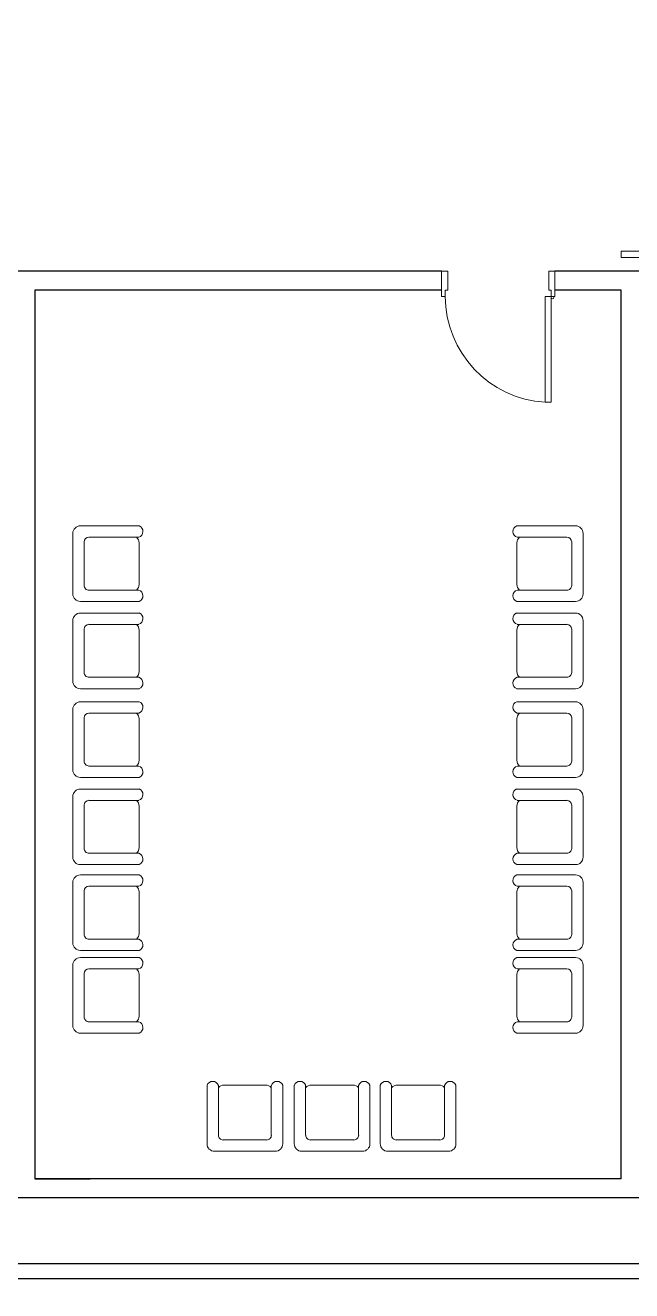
# Model space of a CAD drawing. Extents: x -59 to 582, y -1177 to 100.
# Drawn here: x 231.02 to 235.83, y -885.89 to -875.85 of the extents above; entities that cross this region are included whole.
import ezdxf

# ---------------------------------------------------------------- set-up
doc = ezdxf.new("R2010")
doc.units = 0
doc.header["$LTSCALE"] = 0.15
doc.layers.get('0').update_dxf_attribs({"color": 252})
doc.layers.add('0 sockets', color=252, linetype='Continuous')
doc.layers.add('00', color=252, linetype='Continuous')
for name, color, linetype, lineweight in [('DOOR', 252, 'Continuous', 20), ('FUR', 252, 'Continuous', 9), ('wall', 252, 'Continuous', 30)]:
    doc.layers.add(name, color=color, linetype=linetype, lineweight=lineweight)
doc.styles.add('ROMAND', font='ROMAND.SHX')

# ---------------------------------------------------------------- blocks, each defined once
blk = doc.blocks.new('WQ')
h = blk.add_hatch(color=6)
h.dxf.hatch_style = 1
h.paths.add_polyline_path([(-126.091, 5), (-126.091, -169.521), (126.091, -169.521), (126.091, 5)])
h.paths.add_polyline_path([(121.091, 0), (121.091, -164.521), (-121.091, -164.521), (-121.091, 0)], flags=16)
at = {"layer": '0 sockets', "color": 3, "style": 'ROMAND'}
blk.add_attdef('ACCESS_CONTROL', (-48.663, 7.622), '', height=7.973, dxfattribs=at)
blk = doc.blocks.new('ARCH')
at = {"layer": 'DOOR'}
for points in [[(65.525, 356.014), (65.525, 355.984), (65.325, 355.984), (65.325, 356.034), (65.475, 356.034), (65.475, 356.014)], [(63.93, 355.675), (63.9, 355.675), (63.9, 355.875), (63.95, 355.875), (63.95, 355.725), (63.93, 355.725)], [(64.77, 355.675), (64.8, 355.675), (64.8, 355.875), (64.75, 355.875), (64.75, 355.725), (64.77, 355.725)], [(64.77, 355.675), (64.77, 354.835), (64.722, 354.835), (64.722, 355.675)]]:
    blk.add_lwpolyline(points, close=True, dxfattribs=at)
blk.add_circle((64.78, 355.665), 0.01, dxfattribs=at)
blk.add_arc((64.775, 355.678), 0.845, 180.2218, 266.3889, dxfattribs=at)
at = {"layer": 'FUR'}
for p, q in [((60.977, 353.795), (60.977, 353.315)), ((61.502, 353.855), (61.037, 353.855)), ((61.5, 353.765), (61.105, 353.765)), ((64.498, 353.855), (64.963, 353.855)), ((64.5, 353.765), (64.895, 353.765)), ((65.023, 353.795), (65.023, 353.315)), ((61.067, 353.727), (61.067, 353.382)), ((61.502, 353.39), (61.502, 353.72)), ((64.498, 353.39), (64.498, 353.72)), ((64.933, 353.727), (64.933, 353.382)), ((61.037, 353.255), (61.502, 353.255)), ((61.105, 353.345), (61.5, 353.345)), ((64.963, 353.255), (64.498, 353.255)), ((64.895, 353.345), (64.5, 353.345)), ((61.502, 353.163), (61.037, 353.163)), ((64.498, 353.163), (64.963, 353.163)), ((60.977, 353.103), (60.977, 352.623)), ((61.5, 353.073), (61.105, 353.073)), ((64.5, 353.073), (64.895, 353.073)), ((65.023, 353.103), (65.023, 352.623)), ((61.067, 353.036), (61.067, 352.691)), ((61.502, 352.698), (61.502, 353.028)), ((64.498, 352.698), (64.498, 353.028)), ((64.933, 353.036), (64.933, 352.691)), ((61.105, 352.653), (61.5, 352.653)), ((64.895, 352.653), (64.5, 352.653)), ((61.037, 352.563), (61.502, 352.563)), ((64.963, 352.563), (64.498, 352.563)), ((61.502, 352.459), (61.037, 352.459)), ((64.498, 352.459), (64.963, 352.459)), ((60.977, 352.399), (60.977, 351.919)), ((61.5, 352.369), (61.105, 352.369)), ((64.5, 352.369), (64.895, 352.369)), ((65.023, 352.399), (65.023, 351.919)), ((61.067, 352.332), (61.067, 351.987)), ((61.502, 351.994), (61.502, 352.324)), ((64.498, 351.994), (64.498, 352.324)), ((64.933, 352.332), (64.933, 351.987)), ((61.105, 351.949), (61.5, 351.949)), ((64.895, 351.949), (64.5, 351.949)), ((61.037, 351.859), (61.502, 351.859)), ((64.963, 351.859), (64.498, 351.859)), ((61.502, 351.767), (61.037, 351.767)), ((64.498, 351.767), (64.963, 351.767)), ((60.977, 351.707), (60.977, 351.227)), ((61.5, 351.677), (61.105, 351.677)), ((64.5, 351.677), (64.895, 351.677)), ((65.023, 351.707), (65.023, 351.227)), ((61.067, 351.64), (61.067, 351.295)), ((61.502, 351.302), (61.502, 351.632)), ((64.498, 351.302), (64.498, 351.632)), ((64.933, 351.64), (64.933, 351.295)), ((61.105, 351.257), (61.5, 351.257)), ((64.895, 351.257), (64.5, 351.257)), ((61.037, 351.167), (61.502, 351.167)), ((64.963, 351.167), (64.498, 351.167)), ((61.502, 351.086), (61.037, 351.086)), ((64.498, 351.086), (64.963, 351.086)), ((60.977, 351.026), (60.977, 350.546)), ((61.067, 350.958), (61.067, 350.613)), ((61.5, 350.996), (61.105, 350.996)), ((61.502, 350.621), (61.502, 350.951)), ((64.498, 350.621), (64.498, 350.951)), ((64.5, 350.996), (64.895, 350.996)), ((64.933, 350.958), (64.933, 350.613)), ((65.023, 351.026), (65.023, 350.546)), ((61.105, 350.576), (61.5, 350.576)), ((64.895, 350.576), (64.5, 350.576)), ((61.037, 350.486), (61.502, 350.486)), ((64.963, 350.486), (64.498, 350.486)), ((60.977, 350.37), (60.977, 349.89)), ((61.502, 350.43), (61.037, 350.43)), ((64.498, 350.43), (64.963, 350.43)), ((65.023, 350.37), (65.023, 349.89)), ((61.067, 350.303), (61.067, 349.958)), ((61.5, 350.34), (61.105, 350.34)), ((61.502, 349.965), (61.502, 350.295)), ((64.498, 349.965), (64.498, 350.295)), ((64.5, 350.34), (64.895, 350.34)), ((64.933, 350.303), (64.933, 349.958)), ((61.105, 349.92), (61.5, 349.92)), ((64.895, 349.92), (64.5, 349.92)), ((61.037, 349.83), (61.502, 349.83)), ((64.963, 349.83), (64.498, 349.83)), ((62.041, 349.418), (62.041, 348.953)), ((62.131, 349.416), (62.131, 349.02)), ((62.506, 349.418), (62.176, 349.418)), ((62.551, 349.02), (62.551, 349.416)), ((62.641, 348.953), (62.641, 349.418)), ((62.733, 349.418), (62.733, 348.953)), ((62.823, 349.416), (62.823, 349.02)), ((63.198, 349.418), (62.868, 349.418)), ((63.243, 349.02), (63.243, 349.416)), ((63.333, 348.953), (63.333, 349.418)), ((63.415, 349.418), (63.415, 348.953)), ((63.505, 349.416), (63.505, 349.02)), ((63.88, 349.418), (63.55, 349.418)), ((63.925, 349.02), (63.925, 349.416)), ((64.015, 348.953), (64.015, 349.418)), ((62.169, 348.983), (62.514, 348.983)), ((62.861, 348.983), (63.206, 348.983)), ((63.542, 348.983), (63.887, 348.983)), ((62.101, 348.893), (62.581, 348.893)), ((62.793, 348.893), (63.273, 348.893)), ((63.475, 348.893), (63.955, 348.893))]:
    blk.add_line(p, q, dxfattribs=at)
for centre, major_axis, start_param, end_param in [((61.037, 353.795), (0.0424, 0.0424), 0.785398, 2.356194), ((61.105, 353.727), (-0.0265, 0.0265), -0.785398, 0.785398), ((61.442, 353.72), (-0.0424, 0.0424), 3.926991, 4.775053), ((61.485, 353.81), (-0.0339, 0.0339), 2.685296, 5.122584), ((61.105, 353.382), (0.0265, 0.0265), 2.356194, 3.926991), ((61.442, 353.39), (0.0424, 0.0424), 4.649725, 5.497787), ((61.037, 353.315), (-0.0424, 0.0424), 0.785398, 2.356194), ((61.485, 353.3), (0.0339, 0.0339), 4.302194, 6.739482), ((61.037, 353.103), (0.0424, 0.0424), 0.785398, 2.356194), ((61.485, 353.119), (-0.0339, 0.0339), 2.685296, 5.122584), ((61.105, 353.036), (-0.0265, 0.0265), -0.785398, 0.785398), ((61.442, 353.028), (-0.0424, 0.0424), 3.926991, 4.775053), ((61.105, 352.691), (0.0265, 0.0265), 2.356194, 3.926991), ((61.442, 352.698), (0.0424, 0.0424), 4.649725, 5.497787), ((61.485, 352.608), (0.0339, 0.0339), 4.302194, 6.739482), ((61.037, 352.623), (-0.0424, 0.0424), 0.785398, 2.356194), ((61.037, 352.399), (0.0424, 0.0424), 0.785398, 2.356194), ((61.485, 352.415), (-0.0339, 0.0339), 2.685296, 5.122584), ((61.105, 352.332), (-0.0265, 0.0265), -0.785398, 0.785398), ((61.442, 352.324), (-0.0424, 0.0424), 3.926991, 4.775053), ((61.105, 351.987), (0.0265, 0.0265), 2.356194, 3.926991), ((61.442, 351.994), (0.0424, 0.0424), 4.649725, 5.497787), ((61.485, 351.904), (0.0339, 0.0339), 4.302194, 6.739482), ((61.037, 351.919), (-0.0424, 0.0424), 0.785398, 2.356194), ((61.037, 351.707), (0.0424, 0.0424), 0.785398, 2.356194), ((61.485, 351.723), (-0.0339, 0.0339), 2.685296, 5.122584), ((61.105, 351.64), (-0.0265, 0.0265), -0.785398, 0.785398), ((61.442, 351.632), (-0.0424, 0.0424), 3.926991, 4.775053), ((61.105, 351.295), (0.0265, 0.0265), 2.356194, 3.926991), ((61.442, 351.302), (0.0424, 0.0424), 4.649725, 5.497787), ((61.485, 351.212), (0.0339, 0.0339), 4.302194, 6.739482), ((61.037, 351.227), (-0.0424, 0.0424), 0.785398, 2.356194), ((61.037, 351.026), (0.0424, 0.0424), 0.785398, 2.356194), ((61.485, 351.041), (-0.0339, 0.0339), 2.685296, 5.122584), ((61.105, 350.958), (-0.0265, 0.0265), -0.785398, 0.785398), ((61.442, 350.951), (-0.0424, 0.0424), 3.926991, 4.775053), ((61.037, 350.546), (-0.0424, 0.0424), 0.785398, 2.356194), ((61.105, 350.613), (0.0265, 0.0265), 2.356194, 3.926991), ((61.442, 350.621), (0.0424, 0.0424), 4.649725, 5.497787), ((61.485, 350.53), (0.0339, 0.0339), 4.302194, 6.739482), ((61.037, 350.37), (0.0424, 0.0424), 0.785398, 2.356194), ((61.485, 350.385), (-0.0339, 0.0339), 2.685296, 5.122584), ((61.105, 350.303), (-0.0265, 0.0265), -0.785398, 0.785398), ((61.442, 350.295), (-0.0424, 0.0424), 3.926991, 4.775053), ((61.105, 349.958), (0.0265, 0.0265), 2.356194, 3.926991), ((61.442, 349.965), (0.0424, 0.0424), 4.649725, 5.497787), ((61.037, 349.89), (-0.0424, 0.0424), 0.785398, 2.356194), ((61.485, 349.875), (0.0339, 0.0339), 4.302194, 6.739482), ((62.086, 349.4), (0.0339, 0.0339), 5.826889, 8.264177), ((62.597, 349.4), (-0.0339, 0.0339), 4.302194, 6.739482), ((62.778, 349.4), (0.0339, 0.0339), 5.826889, 8.264177), ((63.288, 349.4), (-0.0339, 0.0339), 4.302194, 6.739482), ((63.459, 349.4), (0.0339, 0.0339), 5.826889, 8.264177), ((63.97, 349.4), (-0.0339, 0.0339), 4.302194, 6.739482), ((62.176, 349.358), (0.0424, 0.0424), 0.785398, 1.63346), ((62.506, 349.358), (-0.0424, 0.0424), 4.649725, 5.497787), ((62.868, 349.358), (0.0424, 0.0424), 0.785398, 1.63346), ((63.198, 349.358), (-0.0424, 0.0424), 4.649725, 5.497787), ((63.55, 349.358), (0.0424, 0.0424), 0.785398, 1.63346), ((63.88, 349.358), (-0.0424, 0.0424), 4.649725, 5.497787), ((62.101, 348.953), (-0.0424, 0.0424), 0.785398, 2.356194), ((62.169, 349.02), (0.0265, 0.0265), 2.356194, 3.926991), ((62.514, 349.02), (-0.0265, 0.0265), 2.356194, 3.926991), ((62.581, 348.953), (0.0424, 0.0424), 3.926991, 5.497787), ((62.793, 348.953), (-0.0424, 0.0424), 0.785398, 2.356194), ((62.861, 349.02), (0.0265, 0.0265), 2.356194, 3.926991), ((63.206, 349.02), (-0.0265, 0.0265), 2.356194, 3.926991), ((63.273, 348.953), (0.0424, 0.0424), 3.926991, 5.497787), ((63.475, 348.953), (-0.0424, 0.0424), 0.785398, 2.356194), ((63.542, 349.02), (0.0265, 0.0265), 2.356194, 3.926991), ((63.887, 349.02), (-0.0265, 0.0265), 2.356194, 3.926991), ((63.955, 348.953), (0.0424, 0.0424), 3.926991, 5.497787)]:
    blk.add_ellipse(centre, major_axis=major_axis, ratio=1, start_param=start_param, end_param=end_param, dxfattribs=at)
at = {"layer": 'FUR', "extrusion": (0, 0, -1)}
for centre, major_axis, start_param, end_param in [((64.515, 353.81), (0.0339, 0.0339), 2.685296, 5.122584), ((64.558, 353.72), (0.0424, 0.0424), 3.926991, 4.775053), ((64.895, 353.727), (0.0265, 0.0265), -0.785398, 0.785398), ((64.963, 353.795), (-0.0424, 0.0424), 0.785398, 2.356194), ((64.558, 353.39), (-0.0424, 0.0424), 4.649725, 5.497787), ((64.895, 353.382), (-0.0265, 0.0265), 2.356194, 3.926991), ((64.515, 353.3), (-0.0339, 0.0339), 4.302194, 6.739482), ((64.963, 353.315), (0.0424, 0.0424), 0.785398, 2.356194), ((64.515, 353.119), (0.0339, 0.0339), 2.685296, 5.122584), ((64.963, 353.103), (-0.0424, 0.0424), 0.785398, 2.356194), ((64.558, 353.028), (0.0424, 0.0424), 3.926991, 4.775053), ((64.895, 353.036), (0.0265, 0.0265), -0.785398, 0.785398), ((64.515, 352.608), (-0.0339, 0.0339), 4.302194, 6.739482), ((64.558, 352.698), (-0.0424, 0.0424), 4.649725, 5.497787), ((64.895, 352.691), (-0.0265, 0.0265), 2.356194, 3.926991), ((64.963, 352.623), (0.0424, 0.0424), 0.785398, 2.356194), ((64.515, 352.415), (0.0339, 0.0339), 2.685296, 5.122584), ((64.963, 352.399), (-0.0424, 0.0424), 0.785398, 2.356194), ((64.558, 352.324), (0.0424, 0.0424), 3.926991, 4.775053), ((64.895, 352.332), (0.0265, 0.0265), -0.785398, 0.785398), ((64.515, 351.904), (-0.0339, 0.0339), 4.302194, 6.739482), ((64.558, 351.994), (-0.0424, 0.0424), 4.649725, 5.497787), ((64.895, 351.987), (-0.0265, 0.0265), 2.356194, 3.926991), ((64.963, 351.919), (0.0424, 0.0424), 0.785398, 2.356194), ((64.515, 351.723), (0.0339, 0.0339), 2.685296, 5.122584), ((64.963, 351.707), (-0.0424, 0.0424), 0.785398, 2.356194), ((64.558, 351.632), (0.0424, 0.0424), 3.926991, 4.775053), ((64.895, 351.64), (0.0265, 0.0265), -0.785398, 0.785398), ((64.515, 351.212), (-0.0339, 0.0339), 4.302194, 6.739482), ((64.558, 351.302), (-0.0424, 0.0424), 4.649725, 5.497787), ((64.895, 351.295), (-0.0265, 0.0265), 2.356194, 3.926991), ((64.963, 351.227), (0.0424, 0.0424), 0.785398, 2.356194), ((64.515, 351.041), (0.0339, 0.0339), 2.685296, 5.122584), ((64.963, 351.026), (-0.0424, 0.0424), 0.785398, 2.356194), ((64.558, 350.951), (0.0424, 0.0424), 3.926991, 4.775053), ((64.895, 350.958), (0.0265, 0.0265), -0.785398, 0.785398), ((64.515, 350.53), (-0.0339, 0.0339), 4.302194, 6.739482), ((64.558, 350.621), (-0.0424, 0.0424), 4.649725, 5.497787), ((64.895, 350.613), (-0.0265, 0.0265), 2.356194, 3.926991), ((64.963, 350.546), (0.0424, 0.0424), 0.785398, 2.356194), ((64.515, 350.385), (0.0339, 0.0339), 2.685296, 5.122584), ((64.963, 350.37), (-0.0424, 0.0424), 0.785398, 2.356194), ((64.558, 350.295), (0.0424, 0.0424), 3.926991, 4.775053), ((64.895, 350.303), (0.0265, 0.0265), -0.785398, 0.785398), ((64.558, 349.965), (-0.0424, 0.0424), 4.649725, 5.497787), ((64.895, 349.958), (-0.0265, 0.0265), 2.356194, 3.926991), ((64.515, 349.875), (-0.0339, 0.0339), 4.302194, 6.739482), ((64.963, 349.89), (0.0424, 0.0424), 0.785398, 2.356194)]:
    blk.add_ellipse(centre, major_axis=major_axis, ratio=1, start_param=start_param, end_param=end_param, dxfattribs=at)
at = {"layer": 'wall'}
for p, q in [((63.9, 355.875), (60, 355.875)), ((65.325, 355.875), (64.8, 355.875)), ((72.25, 355.875), (65.325, 355.875)), ((60.675, 355.725), (60.675, 348.675)), ((63.9, 355.725), (60.675, 355.725)), ((65.325, 355.725), (64.8, 355.725)), ((65.325, 348.675), (65.325, 355.725)), ((65.325, 348.675), (60.675, 348.675)), ((65.325, 348.675), (60.675, 348.675)), ((65.325, 348.675), (60.675, 348.675)), ((65.325, 348.675), (60.675, 348.675)), ((63.075, 348.675), (60.675, 348.675)), ((63.075, 348.675), (60.675, 348.675)), ((60.675, 348.675), (61.115, 348.675)), ((82.275, 348.525), (55.724, 348.525)), ((65.4, 348.525), (55.724, 348.525)), ((65.325, 348.525), (55.724, 348.525))]:
    blk.add_line(p, q, dxfattribs=at)

msp = doc.modelspace()

# ---------------------------------------------------------------- linework, layer by layer
at = {"layer": '0 sockets', "color": 1}
for points in [[(227.057, -880.299), (227.057, -877.398, 0.414214), (226.957, -877.298), (216.459, -877.298, 0.414214), (216.359, -877.398), (216.359, -885.689, 0.414214), (216.459, -885.789), (250.925, -885.789, -0.414214), (251.025, -885.889), (251.025, -891.001, 0.414214), (251.125, -891.101), (251.62, -891.101)], [(226.937, -880.299), (226.937, -877.518, 0.414214), (226.837, -877.418), (216.579, -877.418, 0.414214), (216.479, -877.518), (216.479, -885.569, 0.414214), (216.579, -885.669), (251.125, -885.669, -0.414214), (251.225, -885.769), (251.225, -889.378, 0.414214), (251.325, -889.478), (251.451, -889.478)]]:
    msp.add_lwpolyline(points, format="xyb", dxfattribs=at)

# ---------------------------------------------------------------- block references
at = {"layer": '0 sockets', "color": 3}
msp.add_blockref('WQ', (244.611, -795.277), dxfattribs=at)
at = {"layer": '00', "color": 3}
msp.add_blockref('ARCH', (170.422, -1233.673), dxfattribs=at)

doc.saveas('drawing.dxf')
